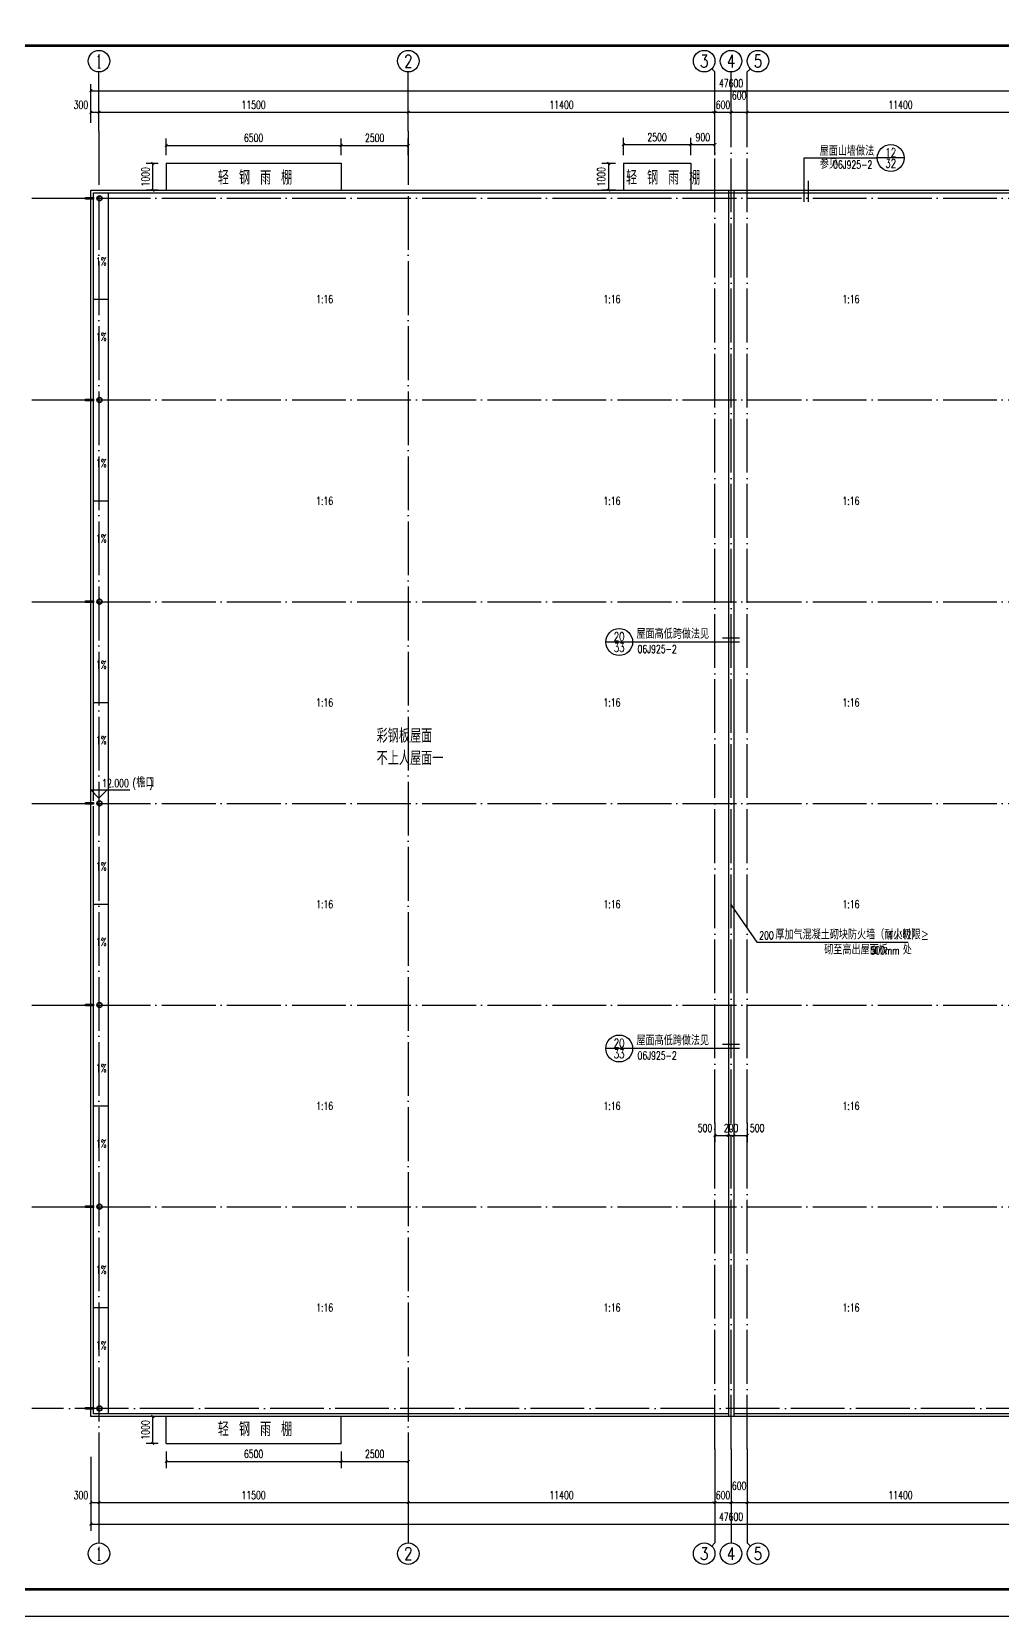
# Model space of a CAD drawing. Extents: x 4267484 to 4395158, y -674551 to -235742.
# Drawn here: x 4312033 to 4348117, y -485691 to -426766 of the extents above; entities that cross this region are included whole.
import ezdxf
from ezdxf.enums import TextEntityAlignment as Align

# ---------------------------------------------------------------- set-up
doc = ezdxf.new("R2010")
doc.units = 0
doc.header["$LTSCALE"] = 1000
doc.header["$MEASUREMENT"] = 0
doc.linetypes.add('DOTE', pattern=[2.42, 2, -0.2, 0.02, -0.2])
doc.layers.get('0').update_dxf_attribs({"linetype": 'CONTINUOUS'})
doc.layers.get('Defpoints').update_dxf_attribs({"linetype": 'CONTINUOUS'})
for name, color, linetype in [('11', 134, 'CONTINUOUS'), ('AXIS', 3, 'CONTINUOUS'), ('AXIS_TEXT', 7, 'CONTINUOUS'), ('DIM_ELEV', 3, 'CONTINUOUS'), ('DIM_IDEN', 3, 'CONTINUOUS'), ('DIM_LEAD', 3, 'CONTINUOUS'), ('DIM_SYMB', 3, 'CONTINUOUS'), ('DOTE', 252, 'CONTINUOUS'), ('PUB_DIM', 3, 'CONTINUOUS'), ('PUB_TEXT', 7, 'CONTINUOUS'), ('PUB_TITLE', 4, 'CONTINUOUS'), ('雨水管', 5, 'CONTINUOUS')]:
    doc.layers.add(name, color=color, linetype=linetype)
doc.layers.add('_0', color=7, linetype='CONTINUOUS', lineweight=25)
doc.styles.add('_HZTXT', font='txt.shx', dxfattribs={"width": 0.8, "bigfont": 'HZTXT.shx'})
doc.styles.add('_TCH_AXIS', font='COMPLEX', dxfattribs={"bigfont": 'GBCBIG'})
doc.styles.add('_TCH_DIM', font='SIMPLEX', dxfattribs={"bigfont": 'GBCBIG'})
doc.styles.add('_TCH_DIM_T3', font='SIMPLEX', dxfattribs={"width": 0.705882, "bigfont": 'GBCBIG'})
doc.styles.add('_TCH_LABEL', font='COMPLEX', dxfattribs={"bigfont": 'GBCBIG'})
doc.styles.add('COMPLEX', font='COMPLEX')
doc.dimstyles.new('_TCH_ARCH&&100', dxfattribs={"dimtxt": 297.5, "dimasz": 100, "dimexe": 250, "dimexo": 300, "dimgap": 126.25, "dimtad": 1, "dimdec": 0, "dimzin": 0, "dimdsep": 46, "dimtxsty": '_TCH_DIM_T3', "dimblk": 'ARCHTICK', "dimcen": 0.09, "dimclrt": 7, "dimazin": 2, "dimtfac": 1, "dimtdec": 0, "dimtix": 1, "dimtmove": 2, "dimatfit": 3, "dimfxl": 0, "dimtolj": 1, "dimtzin": 0, "dimarcsym": 0})

# ---------------------------------------------------------------- blocks, each defined once
blk = doc.blocks.new('_ArchTick')
at = {"color": 0, "linetype": 'ByBlock', "const_width": 0.4}
blk.add_lwpolyline([(-0.5, -0.5), (0.5, 0.5)], dxfattribs=at)
blk = doc.blocks.new('*D57')
at = {"layer": 'Defpoints', "color": 0}
for p in [(4333484, -431661), (4334033, -431661), (4334033, -432661)]:
    blk.add_point(p, dxfattribs=at)
at = {"layer": 'PUB_DIM', "color": 0, "lineweight": -2}
for p, q in [((4333733, -431661), (4333234, -431661)), ((4333484, -432661), (4333484, -431661)), ((4333733, -432661), (4333234, -432661))]:
    blk.add_line(p, q, dxfattribs=at)
at = {"layer": 'PUB_DIM', "color": 0, "lineweight": -2, "xscale": 100, "yscale": 100, "zscale": 100}
for p, rotation in [((4333484, -431661), 90), ((4333484, -432661), 270)]:
    blk.add_blockref('_ArchTick', p, dxfattribs=dict(at, rotation=rotation))
at = {"layer": 'PUB_DIM', "color": 7, "insert": (4333209, -432161), "char_height": 297.5, "attachment_point": 5, "rotation": 90, "style": '_TCH_DIM_T3'}
blk.add_mtext('\\A1;1000', dxfattribs=at)
blk = doc.blocks.new('*D58')
at = {"layer": 'Defpoints', "color": 0}
for p in [(4336533, -430964), (4334033, -431661), (4336533, -431661)]:
    blk.add_point(p, dxfattribs=at)
at = {"layer": 'PUB_DIM', "color": 0, "lineweight": -2}
for p, q in [((4334033, -431361), (4334033, -430714)), ((4336533, -431361), (4336533, -430714)), ((4334033, -430964), (4336533, -430964))]:
    blk.add_line(p, q, dxfattribs=at)
at = {"layer": 'PUB_DIM', "color": 0, "lineweight": -2, "xscale": 100, "yscale": 100, "zscale": 100, "rotation": 180}
blk.add_blockref('_ArchTick', (4334033, -430964), dxfattribs=at)
at = {"layer": 'PUB_DIM', "color": 0, "lineweight": -2, "xscale": 100, "yscale": 100, "zscale": 100}
blk.add_blockref('_ArchTick', (4336533, -430964), dxfattribs=at)
at = {"layer": 'PUB_DIM', "color": 7, "insert": (4335283, -430689), "char_height": 297.5, "attachment_point": 5, "style": '_TCH_DIM_T3'}
blk.add_mtext('\\A1;2500', dxfattribs=at)
blk = doc.blocks.new('*D59')
at = {"layer": 'Defpoints', "color": 0}
for p in [(4337433, -430964), (4336533, -431661), (4337433, -431661)]:
    blk.add_point(p, dxfattribs=at)
at = {"layer": 'PUB_DIM', "color": 0, "lineweight": -2}
for p, q in [((4336533, -431361), (4336533, -430714)), ((4337433, -431361), (4337433, -430714)), ((4336533, -430964), (4337433, -430964))]:
    blk.add_line(p, q, dxfattribs=at)
at = {"layer": 'PUB_DIM', "color": 0, "lineweight": -2, "xscale": 100, "yscale": 100, "zscale": 100, "rotation": 180}
blk.add_blockref('_ArchTick', (4336533, -430964), dxfattribs=at)
at = {"layer": 'PUB_DIM', "color": 0, "lineweight": -2, "xscale": 100, "yscale": 100, "zscale": 100}
blk.add_blockref('_ArchTick', (4337433, -430964), dxfattribs=at)
at = {"layer": 'PUB_DIM', "color": 7, "insert": (4336983, -430689), "char_height": 297.5, "attachment_point": 5, "style": '_TCH_DIM_T3'}
blk.add_mtext('\\A1;900', dxfattribs=at)
blk = doc.blocks.new('*D63')
at = {"layer": 'Defpoints', "color": 0}
for p in [(4323533, -430992), (4317033, -431661), (4323533, -431661)]:
    blk.add_point(p, dxfattribs=at)
at = {"layer": 'PUB_DIM', "color": 0, "lineweight": -2}
for p, q in [((4317033, -431361), (4317033, -430742)), ((4317033, -430992), (4323533, -430992)), ((4323533, -431361), (4323533, -430742))]:
    blk.add_line(p, q, dxfattribs=at)
at = {"layer": 'PUB_DIM', "color": 0, "lineweight": -2, "xscale": 100, "yscale": 100, "zscale": 100, "rotation": 180}
blk.add_blockref('_ArchTick', (4317033, -430992), dxfattribs=at)
at = {"layer": 'PUB_DIM', "color": 0, "lineweight": -2, "xscale": 100, "yscale": 100, "zscale": 100}
blk.add_blockref('_ArchTick', (4323533, -430992), dxfattribs=at)
at = {"layer": 'PUB_DIM', "color": 7, "insert": (4320283, -430717), "char_height": 297.5, "attachment_point": 5, "style": '_TCH_DIM_T3'}
blk.add_mtext('\\A1;6500', dxfattribs=at)
blk = doc.blocks.new('*D64')
at = {"layer": 'Defpoints', "color": 0}
for p in [(4326033, -430992), (4323533, -431661), (4326033, -431661)]:
    blk.add_point(p, dxfattribs=at)
at = {"layer": 'PUB_DIM', "color": 0, "lineweight": -2}
for p, q in [((4323533, -431361), (4323533, -430742)), ((4323533, -430992), (4326033, -430992)), ((4326033, -431361), (4326033, -430742))]:
    blk.add_line(p, q, dxfattribs=at)
at = {"layer": 'PUB_DIM', "color": 0, "lineweight": -2, "xscale": 100, "yscale": 100, "zscale": 100, "rotation": 180}
blk.add_blockref('_ArchTick', (4323533, -430992), dxfattribs=at)
at = {"layer": 'PUB_DIM', "color": 0, "lineweight": -2, "xscale": 100, "yscale": 100, "zscale": 100}
blk.add_blockref('_ArchTick', (4326033, -430992), dxfattribs=at)
at = {"layer": 'PUB_DIM', "color": 7, "insert": (4324783, -430717), "char_height": 297.5, "attachment_point": 5, "style": '_TCH_DIM_T3'}
blk.add_mtext('\\A1;2500', dxfattribs=at)
blk = doc.blocks.new('*D65')
at = {"layer": 'Defpoints', "color": 0}
for p in [(4316536, -431661), (4317033, -431661), (4317033, -432661)]:
    blk.add_point(p, dxfattribs=at)
at = {"layer": 'PUB_DIM', "color": 0, "lineweight": -2}
for p, q in [((4316733, -431661), (4316286, -431661)), ((4316536, -432661), (4316536, -431661)), ((4316733, -432661), (4316286, -432661))]:
    blk.add_line(p, q, dxfattribs=at)
at = {"layer": 'PUB_DIM', "color": 0, "lineweight": -2, "xscale": 100, "yscale": 100, "zscale": 100}
for p, rotation in [((4316536, -431661), 90), ((4316536, -432661), 270)]:
    blk.add_blockref('_ArchTick', p, dxfattribs=dict(at, rotation=rotation))
at = {"layer": 'PUB_DIM', "color": 7, "insert": (4316261, -432161), "char_height": 297.5, "attachment_point": 5, "rotation": 90, "style": '_TCH_DIM_T3'}
blk.add_mtext('\\A1;1000', dxfattribs=at)
blk = doc.blocks.new('*D69')
at = {"layer": 'Defpoints', "color": 0}
for p in [(4317033, -479261), (4323533, -479261), (4323533, -479929)]:
    blk.add_point(p, dxfattribs=at)
at = {"layer": 'PUB_DIM', "color": 0, "lineweight": -2}
for p, q in [((4317033, -479561), (4317033, -480179)), ((4323533, -479561), (4323533, -480179)), ((4317033, -479929), (4323533, -479929))]:
    blk.add_line(p, q, dxfattribs=at)
at = {"layer": 'PUB_DIM', "color": 0, "lineweight": -2, "xscale": 100, "yscale": 100, "zscale": 100, "rotation": 180}
blk.add_blockref('_ArchTick', (4317033, -479929), dxfattribs=at)
at = {"layer": 'PUB_DIM', "color": 0, "lineweight": -2, "xscale": 100, "yscale": 100, "zscale": 100}
blk.add_blockref('_ArchTick', (4323533, -479929), dxfattribs=at)
at = {"layer": 'PUB_DIM', "color": 7, "insert": (4320283, -479654), "char_height": 297.5, "attachment_point": 5, "style": '_TCH_DIM_T3'}
blk.add_mtext('\\A1;6500', dxfattribs=at)
blk = doc.blocks.new('*D70')
at = {"layer": 'Defpoints', "color": 0}
for p in [(4323533, -479261), (4326033, -479261), (4326033, -479929)]:
    blk.add_point(p, dxfattribs=at)
at = {"layer": 'PUB_DIM', "color": 0, "lineweight": -2}
for p, q in [((4323533, -479561), (4323533, -480179)), ((4326033, -479561), (4326033, -480179)), ((4323533, -479929), (4326033, -479929))]:
    blk.add_line(p, q, dxfattribs=at)
at = {"layer": 'PUB_DIM', "color": 0, "lineweight": -2, "xscale": 100, "yscale": 100, "zscale": 100, "rotation": 180}
blk.add_blockref('_ArchTick', (4323533, -479929), dxfattribs=at)
at = {"layer": 'PUB_DIM', "color": 0, "lineweight": -2, "xscale": 100, "yscale": 100, "zscale": 100}
blk.add_blockref('_ArchTick', (4326033, -479929), dxfattribs=at)
at = {"layer": 'PUB_DIM', "color": 7, "insert": (4324783, -479654), "char_height": 297.5, "attachment_point": 5, "style": '_TCH_DIM_T3'}
blk.add_mtext('\\A1;2500', dxfattribs=at)
blk = doc.blocks.new('*D71')
at = {"layer": 'Defpoints', "color": 0}
for p in [(4316536, -478261), (4317033, -478261), (4317033, -479261)]:
    blk.add_point(p, dxfattribs=at)
at = {"layer": 'PUB_DIM', "color": 0, "lineweight": -2}
for p, q in [((4316733, -478261), (4316286, -478261)), ((4316536, -479261), (4316536, -478261)), ((4316733, -479261), (4316286, -479261))]:
    blk.add_line(p, q, dxfattribs=at)
at = {"layer": 'PUB_DIM', "color": 0, "lineweight": -2, "xscale": 100, "yscale": 100, "zscale": 100}
for p, rotation in [((4316536, -478261), 90), ((4316536, -479261), 270)]:
    blk.add_blockref('_ArchTick', p, dxfattribs=dict(at, rotation=rotation))
at = {"layer": 'PUB_DIM', "color": 7, "insert": (4316261, -478761), "char_height": 297.5, "attachment_point": 5, "rotation": 90, "style": '_TCH_DIM_T3'}
blk.add_mtext('\\A1;1000', dxfattribs=at)
blk = doc.blocks.new('*D72')
at = {"layer": 'Defpoints', "color": 0}
for p in [(4337433, -467040), (4337933, -467040), (4337933, -467808)]:
    blk.add_point(p, dxfattribs=at)
at = {"layer": 'PUB_DIM', "color": 0, "lineweight": -2}
for p, q in [((4337433, -467340), (4337433, -468058)), ((4337433, -467808), (4337933, -467808)), ((4337933, -467340), (4337933, -468058))]:
    blk.add_line(p, q, dxfattribs=at)
at = {"layer": 'PUB_DIM', "color": 0, "lineweight": -2, "xscale": 100, "yscale": 100, "zscale": 100, "rotation": 180}
blk.add_blockref('_ArchTick', (4337433, -467808), dxfattribs=at)
at = {"layer": 'PUB_DIM', "color": 0, "lineweight": -2, "xscale": 100, "yscale": 100, "zscale": 100}
blk.add_blockref('_ArchTick', (4337933, -467808), dxfattribs=at)
at = {"layer": 'PUB_DIM', "color": 7, "insert": (4337063, -467533), "char_height": 297.5, "attachment_point": 5, "style": '_TCH_DIM_T3'}
blk.add_mtext('\\A1;500', dxfattribs=at)
blk = doc.blocks.new('*D73')
at = {"layer": 'Defpoints', "color": 0}
for p in [(4337933, -467040), (4338133, -467040), (4338133, -467808)]:
    blk.add_point(p, dxfattribs=at)
at = {"layer": 'PUB_DIM', "color": 0, "lineweight": -2}
for p, q in [((4337933, -467808), (4337833, -467808)), ((4337933, -467340), (4337933, -468058)), ((4337933, -467808), (4338133, -467808)), ((4338133, -467340), (4338133, -468058)), ((4338133, -467808), (4338233, -467808))]:
    blk.add_line(p, q, dxfattribs=at)
at = {"layer": 'PUB_DIM', "color": 0, "lineweight": -2, "xscale": 100, "yscale": 100, "zscale": 100}
blk.add_blockref('_ArchTick', (4337933, -467808), dxfattribs=at)
at = {"layer": 'PUB_DIM', "color": 0, "lineweight": -2, "xscale": 100, "yscale": 100, "zscale": 100, "rotation": 180}
blk.add_blockref('_ArchTick', (4338133, -467808), dxfattribs=at)
at = {"layer": 'PUB_DIM', "color": 7, "insert": (4338033, -467533), "char_height": 297.5, "attachment_point": 5, "style": '_TCH_DIM_T3'}
blk.add_mtext('\\A1;200', dxfattribs=at)
blk = doc.blocks.new('*D74')
at = {"layer": 'Defpoints', "color": 0}
for p in [(4338133, -467040), (4338633, -467040), (4338633, -467808)]:
    blk.add_point(p, dxfattribs=at)
at = {"layer": 'PUB_DIM', "color": 0, "lineweight": -2}
for p, q in [((4338133, -467340), (4338133, -468058)), ((4338133, -467808), (4338633, -467808)), ((4338633, -467340), (4338633, -468058))]:
    blk.add_line(p, q, dxfattribs=at)
at = {"layer": 'PUB_DIM', "color": 0, "lineweight": -2, "xscale": 100, "yscale": 100, "zscale": 100, "rotation": 180}
blk.add_blockref('_ArchTick', (4338133, -467808), dxfattribs=at)
at = {"layer": 'PUB_DIM', "color": 0, "lineweight": -2, "xscale": 100, "yscale": 100, "zscale": 100}
blk.add_blockref('_ArchTick', (4338633, -467808), dxfattribs=at)
at = {"layer": 'PUB_DIM', "color": 7, "insert": (4339003, -467533), "char_height": 297.5, "attachment_point": 5, "style": '_TCH_DIM_T3'}
blk.add_mtext('\\A1;500', dxfattribs=at)
blk = doc.blocks.new('*D290')
at = {"layer": 'AXIS', "color": 0, "lineweight": -2}
for p, q in [((4314233, -479761), (4314233, -481711)), ((4314533, -479761), (4314533, -481711)), ((4314233, -481461), (4314533, -481461))]:
    blk.add_line(p, q, dxfattribs=at)
at = {"layer": 'Defpoints', "color": 0}
for p in [(4314233, -479461), (4314533, -479461), (4314533, -481461)]:
    blk.add_point(p, dxfattribs=at)
at = {"layer": 'AXIS', "color": 0, "lineweight": -2, "xscale": 100, "yscale": 100, "zscale": 100, "rotation": 180}
blk.add_blockref('_ArchTick', (4314233, -481461), dxfattribs=at)
at = {"layer": 'AXIS', "color": 0, "lineweight": -2, "xscale": 100, "yscale": 100, "zscale": 100}
blk.add_blockref('_ArchTick', (4314533, -481461), dxfattribs=at)
at = {"layer": 'AXIS', "color": 7, "insert": (4313863, -481186), "char_height": 297.5, "attachment_point": 5, "style": '_TCH_DIM_T3'}
blk.add_mtext('\\A1;300', dxfattribs=at)
blk = doc.blocks.new('*D291')
at = {"layer": 'AXIS', "color": 0, "lineweight": -2}
for p, q in [((4314533, -479761), (4314533, -481711)), ((4326033, -479761), (4326033, -481711)), ((4314533, -481461), (4326033, -481461))]:
    blk.add_line(p, q, dxfattribs=at)
at = {"layer": 'Defpoints', "color": 0}
for p in [(4314533, -479461), (4326033, -479461), (4326033, -481461)]:
    blk.add_point(p, dxfattribs=at)
at = {"layer": 'AXIS', "color": 0, "lineweight": -2, "xscale": 100, "yscale": 100, "zscale": 100, "rotation": 180}
blk.add_blockref('_ArchTick', (4314533, -481461), dxfattribs=at)
at = {"layer": 'AXIS', "color": 0, "lineweight": -2, "xscale": 100, "yscale": 100, "zscale": 100}
blk.add_blockref('_ArchTick', (4326033, -481461), dxfattribs=at)
at = {"layer": 'AXIS', "color": 7, "insert": (4320283, -481186), "char_height": 297.5, "attachment_point": 5, "style": '_TCH_DIM_T3'}
blk.add_mtext('\\A1;11500', dxfattribs=at)
blk = doc.blocks.new('*D292')
at = {"layer": 'AXIS', "color": 0, "lineweight": -2}
for p, q in [((4326033, -479761), (4326033, -481711)), ((4337433, -479761), (4337433, -481711)), ((4326033, -481461), (4337433, -481461))]:
    blk.add_line(p, q, dxfattribs=at)
at = {"layer": 'Defpoints', "color": 0}
for p in [(4326033, -479461), (4337433, -479461), (4337433, -481461)]:
    blk.add_point(p, dxfattribs=at)
at = {"layer": 'AXIS', "color": 0, "lineweight": -2, "xscale": 100, "yscale": 100, "zscale": 100, "rotation": 180}
blk.add_blockref('_ArchTick', (4326033, -481461), dxfattribs=at)
at = {"layer": 'AXIS', "color": 0, "lineweight": -2, "xscale": 100, "yscale": 100, "zscale": 100}
blk.add_blockref('_ArchTick', (4337433, -481461), dxfattribs=at)
at = {"layer": 'AXIS', "color": 7, "insert": (4331733, -481186), "char_height": 297.5, "attachment_point": 5, "style": '_TCH_DIM_T3'}
blk.add_mtext('\\A1;11400', dxfattribs=at)
blk = doc.blocks.new('*D293')
at = {"layer": 'AXIS', "color": 0, "lineweight": -2}
for p, q in [((4337433, -479761), (4337433, -481711)), ((4338033, -479761), (4338033, -481711)), ((4337433, -481461), (4337333, -481461)), ((4337433, -481461), (4338033, -481461)), ((4338033, -481461), (4338133, -481461))]:
    blk.add_line(p, q, dxfattribs=at)
at = {"layer": 'Defpoints', "color": 0}
for p in [(4337433, -479461), (4338033, -479461), (4338033, -481461)]:
    blk.add_point(p, dxfattribs=at)
at = {"layer": 'AXIS', "color": 0, "lineweight": -2, "xscale": 100, "yscale": 100, "zscale": 100}
blk.add_blockref('_ArchTick', (4337433, -481461), dxfattribs=at)
at = {"layer": 'AXIS', "color": 0, "lineweight": -2, "xscale": 100, "yscale": 100, "zscale": 100, "rotation": 180}
blk.add_blockref('_ArchTick', (4338033, -481461), dxfattribs=at)
at = {"layer": 'AXIS', "color": 7, "insert": (4337733, -481186), "char_height": 297.5, "attachment_point": 5, "style": '_TCH_DIM_T3'}
blk.add_mtext('\\A1;600', dxfattribs=at)
blk = doc.blocks.new('*D294')
at = {"layer": 'AXIS', "color": 0, "lineweight": -2}
for p, q in [((4338033, -479761), (4338033, -481711)), ((4338633, -479761), (4338633, -481711)), ((4338033, -481461), (4338633, -481461))]:
    blk.add_line(p, q, dxfattribs=at)
at = {"layer": 'Defpoints', "color": 0}
for p in [(4338033, -479461), (4338633, -479461), (4338633, -481461)]:
    blk.add_point(p, dxfattribs=at)
at = {"layer": 'AXIS', "color": 0, "lineweight": -2, "xscale": 100, "yscale": 100, "zscale": 100, "rotation": 180}
blk.add_blockref('_ArchTick', (4338033, -481461), dxfattribs=at)
at = {"layer": 'AXIS', "color": 0, "lineweight": -2, "xscale": 100, "yscale": 100, "zscale": 100}
blk.add_blockref('_ArchTick', (4338633, -481461), dxfattribs=at)
at = {"layer": 'AXIS', "color": 7, "insert": (4338333, -480836), "char_height": 297.5, "attachment_point": 5, "style": '_TCH_DIM_T3'}
blk.add_mtext('\\A1;600', dxfattribs=at)
blk = doc.blocks.new('*D295')
at = {"layer": 'AXIS', "color": 0, "lineweight": -2}
for p, q in [((4338633, -479761), (4338633, -481711)), ((4350033, -479761), (4350033, -481711)), ((4338633, -481461), (4350033, -481461))]:
    blk.add_line(p, q, dxfattribs=at)
at = {"layer": 'Defpoints', "color": 0}
for p in [(4338633, -479461), (4350033, -479461), (4350033, -481461)]:
    blk.add_point(p, dxfattribs=at)
at = {"layer": 'AXIS', "color": 0, "lineweight": -2, "xscale": 100, "yscale": 100, "zscale": 100, "rotation": 180}
blk.add_blockref('_ArchTick', (4338633, -481461), dxfattribs=at)
at = {"layer": 'AXIS', "color": 0, "lineweight": -2, "xscale": 100, "yscale": 100, "zscale": 100}
blk.add_blockref('_ArchTick', (4350033, -481461), dxfattribs=at)
at = {"layer": 'AXIS', "color": 7, "insert": (4344333, -481186), "char_height": 297.5, "attachment_point": 5, "style": '_TCH_DIM_T3'}
blk.add_mtext('\\A1;11400', dxfattribs=at)
blk = doc.blocks.new('*D298')
at = {"layer": 'AXIS', "color": 0, "lineweight": -2}
for p, q in [((4314233, -479761), (4314233, -482511)), ((4361833, -479761), (4361833, -482511)), ((4314233, -482261), (4361833, -482261))]:
    blk.add_line(p, q, dxfattribs=at)
at = {"layer": 'Defpoints', "color": 0}
for p in [(4314233, -479461), (4361833, -479461), (4361833, -482261)]:
    blk.add_point(p, dxfattribs=at)
at = {"layer": 'AXIS', "color": 0, "lineweight": -2, "xscale": 100, "yscale": 100, "zscale": 100, "rotation": 180}
blk.add_blockref('_ArchTick', (4314233, -482261), dxfattribs=at)
at = {"layer": 'AXIS', "color": 0, "lineweight": -2, "xscale": 100, "yscale": 100, "zscale": 100}
blk.add_blockref('_ArchTick', (4361833, -482261), dxfattribs=at)
at = {"layer": 'AXIS', "color": 7, "insert": (4338033, -481986), "char_height": 297.5, "attachment_point": 5, "style": '_TCH_DIM_T3'}
blk.add_mtext('\\A1;47600', dxfattribs=at)
blk = doc.blocks.new('*D299')
at = {"layer": 'AXIS', "color": 0, "lineweight": -2}
for p, q in [((4314233, -430161), (4314233, -429511)), ((4314533, -430161), (4314533, -429511)), ((4314233, -429761), (4314533, -429761))]:
    blk.add_line(p, q, dxfattribs=at)
at = {"layer": 'Defpoints', "color": 0}
for p in [(4314533, -429761), (4314233, -430461), (4314533, -430461)]:
    blk.add_point(p, dxfattribs=at)
at = {"layer": 'AXIS', "color": 0, "lineweight": -2, "xscale": 100, "yscale": 100, "zscale": 100, "rotation": 180}
blk.add_blockref('_ArchTick', (4314233, -429761), dxfattribs=at)
at = {"layer": 'AXIS', "color": 0, "lineweight": -2, "xscale": 100, "yscale": 100, "zscale": 100}
blk.add_blockref('_ArchTick', (4314533, -429761), dxfattribs=at)
at = {"layer": 'AXIS', "color": 7, "insert": (4313863, -429486), "char_height": 297.5, "attachment_point": 5, "style": '_TCH_DIM_T3'}
blk.add_mtext('\\A1;300', dxfattribs=at)
blk = doc.blocks.new('*D300')
at = {"layer": 'AXIS', "color": 0, "lineweight": -2}
for p, q in [((4314533, -430161), (4314533, -429511)), ((4326033, -430161), (4326033, -429511)), ((4314533, -429761), (4326033, -429761))]:
    blk.add_line(p, q, dxfattribs=at)
at = {"layer": 'Defpoints', "color": 0}
for p in [(4326033, -429761), (4314533, -430461), (4326033, -430461)]:
    blk.add_point(p, dxfattribs=at)
at = {"layer": 'AXIS', "color": 0, "lineweight": -2, "xscale": 100, "yscale": 100, "zscale": 100, "rotation": 180}
blk.add_blockref('_ArchTick', (4314533, -429761), dxfattribs=at)
at = {"layer": 'AXIS', "color": 0, "lineweight": -2, "xscale": 100, "yscale": 100, "zscale": 100}
blk.add_blockref('_ArchTick', (4326033, -429761), dxfattribs=at)
at = {"layer": 'AXIS', "color": 7, "insert": (4320283, -429486), "char_height": 297.5, "attachment_point": 5, "style": '_TCH_DIM_T3'}
blk.add_mtext('\\A1;11500', dxfattribs=at)
blk = doc.blocks.new('*D301')
at = {"layer": 'AXIS', "color": 0, "lineweight": -2}
for p, q in [((4326033, -430161), (4326033, -429511)), ((4337433, -430161), (4337433, -429511)), ((4326033, -429761), (4337433, -429761))]:
    blk.add_line(p, q, dxfattribs=at)
at = {"layer": 'Defpoints', "color": 0}
for p in [(4337433, -429761), (4326033, -430461), (4337433, -430461)]:
    blk.add_point(p, dxfattribs=at)
at = {"layer": 'AXIS', "color": 0, "lineweight": -2, "xscale": 100, "yscale": 100, "zscale": 100, "rotation": 180}
blk.add_blockref('_ArchTick', (4326033, -429761), dxfattribs=at)
at = {"layer": 'AXIS', "color": 0, "lineweight": -2, "xscale": 100, "yscale": 100, "zscale": 100}
blk.add_blockref('_ArchTick', (4337433, -429761), dxfattribs=at)
at = {"layer": 'AXIS', "color": 7, "insert": (4331733, -429486), "char_height": 297.5, "attachment_point": 5, "style": '_TCH_DIM_T3'}
blk.add_mtext('\\A1;11400', dxfattribs=at)
blk = doc.blocks.new('*D302')
at = {"layer": 'AXIS', "color": 0, "lineweight": -2}
for p, q in [((4337433, -430161), (4337433, -429511)), ((4338033, -430161), (4338033, -429511)), ((4337433, -429761), (4337333, -429761)), ((4337433, -429761), (4338033, -429761)), ((4338033, -429761), (4338133, -429761))]:
    blk.add_line(p, q, dxfattribs=at)
at = {"layer": 'Defpoints', "color": 0}
for p in [(4338033, -429761), (4337433, -430461), (4338033, -430461)]:
    blk.add_point(p, dxfattribs=at)
at = {"layer": 'AXIS', "color": 0, "lineweight": -2, "xscale": 100, "yscale": 100, "zscale": 100}
blk.add_blockref('_ArchTick', (4337433, -429761), dxfattribs=at)
at = {"layer": 'AXIS', "color": 0, "lineweight": -2, "xscale": 100, "yscale": 100, "zscale": 100, "rotation": 180}
blk.add_blockref('_ArchTick', (4338033, -429761), dxfattribs=at)
at = {"layer": 'AXIS', "color": 7, "insert": (4337733, -429486), "char_height": 297.5, "attachment_point": 5, "style": '_TCH_DIM_T3'}
blk.add_mtext('\\A1;600', dxfattribs=at)
blk = doc.blocks.new('*D303')
at = {"layer": 'AXIS', "color": 0, "lineweight": -2}
for p, q in [((4338033, -430161), (4338033, -429511)), ((4338633, -430161), (4338633, -429511)), ((4338033, -429761), (4338633, -429761))]:
    blk.add_line(p, q, dxfattribs=at)
at = {"layer": 'Defpoints', "color": 0}
for p in [(4338633, -429761), (4338033, -430461), (4338633, -430461)]:
    blk.add_point(p, dxfattribs=at)
at = {"layer": 'AXIS', "color": 0, "lineweight": -2, "xscale": 100, "yscale": 100, "zscale": 100, "rotation": 180}
blk.add_blockref('_ArchTick', (4338033, -429761), dxfattribs=at)
at = {"layer": 'AXIS', "color": 0, "lineweight": -2, "xscale": 100, "yscale": 100, "zscale": 100}
blk.add_blockref('_ArchTick', (4338633, -429761), dxfattribs=at)
at = {"layer": 'AXIS', "color": 7, "insert": (4338333, -429136), "char_height": 297.5, "attachment_point": 5, "style": '_TCH_DIM_T3'}
blk.add_mtext('\\A1;600', dxfattribs=at)
blk = doc.blocks.new('*D304')
at = {"layer": 'AXIS', "color": 0, "lineweight": -2}
for p, q in [((4338633, -430161), (4338633, -429511)), ((4350033, -430161), (4350033, -429511)), ((4338633, -429761), (4350033, -429761))]:
    blk.add_line(p, q, dxfattribs=at)
at = {"layer": 'Defpoints', "color": 0}
for p in [(4350033, -429761), (4338633, -430461), (4350033, -430461)]:
    blk.add_point(p, dxfattribs=at)
at = {"layer": 'AXIS', "color": 0, "lineweight": -2, "xscale": 100, "yscale": 100, "zscale": 100, "rotation": 180}
blk.add_blockref('_ArchTick', (4338633, -429761), dxfattribs=at)
at = {"layer": 'AXIS', "color": 0, "lineweight": -2, "xscale": 100, "yscale": 100, "zscale": 100}
blk.add_blockref('_ArchTick', (4350033, -429761), dxfattribs=at)
at = {"layer": 'AXIS', "color": 7, "insert": (4344333, -429486), "char_height": 297.5, "attachment_point": 5, "style": '_TCH_DIM_T3'}
blk.add_mtext('\\A1;11400', dxfattribs=at)
blk = doc.blocks.new('*D307')
at = {"layer": 'AXIS', "color": 0, "lineweight": -2}
for p, q in [((4314233, -430161), (4314233, -428711)), ((4314233, -428961), (4361833, -428961)), ((4361833, -430161), (4361833, -428711))]:
    blk.add_line(p, q, dxfattribs=at)
at = {"layer": 'Defpoints', "color": 0}
for p in [(4361833, -428961), (4314233, -430461), (4361833, -430461)]:
    blk.add_point(p, dxfattribs=at)
at = {"layer": 'AXIS', "color": 0, "lineweight": -2, "xscale": 100, "yscale": 100, "zscale": 100, "rotation": 180}
blk.add_blockref('_ArchTick', (4314233, -428961), dxfattribs=at)
at = {"layer": 'AXIS', "color": 0, "lineweight": -2, "xscale": 100, "yscale": 100, "zscale": 100}
blk.add_blockref('_ArchTick', (4361833, -428961), dxfattribs=at)
at = {"layer": 'AXIS', "color": 7, "insert": (4338033, -428686), "char_height": 297.5, "attachment_point": 5, "style": '_TCH_DIM_T3'}
blk.add_mtext('\\A1;47600', dxfattribs=at)
blk = doc.blocks.new('_AXISO')
blk.add_circle((0, 0), 0.5)
at = {"layer": 'AXIS_TEXT', "style": 'COMPLEX', "width": 1.041667}
blk.add_attdef('A', text='', height=0.56, dxfattribs=at).set_placement((-0.25, -0.28), (0.25, -0.28), align=Align.FIT)

msp = doc.modelspace()

# ---------------------------------------------------------------- linework, layer by layer
for points in [[(4314883.3, -455460.8), (4314883.3, -432760.8)], [(4314333.3, -436710.8), (4314883.3, -436710.8)], [(4314333.3, -444210.8), (4314883.3, -444210.8)], [(4314333.3, -451710.8), (4314883.3, -451710.8)], [(4314883.3, -478160.8), (4314883.3, -455460.8)], [(4314333.3, -459210.8), (4314883.3, -459210.8)], [(4314333.3, -466710.8), (4314883.3, -466710.8)], [(4314333.3, -474210.8), (4314883.3, -474210.8)]]:
    msp.add_lwpolyline(points)
at = {"layer": '11'}
for centre, radius in [((4314554.3, -432960.8), 100), ((4314554.3, -432960.8), 80), ((4314554.3, -440460.8), 100), ((4314554.3, -440460.8), 80), ((4314554.3, -447960.8), 100), ((4314554.3, -447960.8), 80), ((4314554.3, -455460.8), 100), ((4314554.3, -455460.8), 80), ((4314554.3, -462960.8), 100), ((4314554.3, -462960.8), 80), ((4314554.3, -470460.8), 100), ((4314554.3, -470460.8), 80), ((4314554.3, -477960.8), 100), ((4314554.3, -477960.8), 80)]:
    msp.add_circle(centre, radius, dxfattribs=at)
at = {"layer": '_0', "color": 0}
for p, q in [((4317033.3, -431660.8), (4317033.3, -432660.8)), ((4317033.3, -431660.8), (4323533.3, -431660.8)), ((4323533.3, -431660.8), (4323533.3, -432660.8)), ((4334033.3, -431660.8), (4334033.3, -432660.8)), ((4334033.3, -431660.8), (4336533.3, -431660.8)), ((4336533.3, -431660.8), (4336533.3, -432660.8)), ((4337933.3, -432660.8), (4337933.3, -455460.8)), ((4338133.3, -432660.8), (4338133.3, -455460.8)), ((4337933.3, -455460.8), (4337933.3, -478260.8)), ((4338133.3, -455460.8), (4338133.3, -478260.8)), ((4317033.3, -479260.8), (4317033.3, -478260.8)), ((4323533.3, -479260.8), (4323533.3, -478260.8)), ((4317033.3, -479260.8), (4323533.3, -479260.8))]:
    msp.add_line(p, q, dxfattribs=at)
msp.add_lwpolyline([(4314233.3, -432660.8), (4361833.3, -432660.8), (4361833.3, -478260.8), (4314233.3, -478260.8)], close=True, dxfattribs=at)
for points in [[(4314333.3, -455360.8), (4314333.3, -432760.8), (4361733.3, -432760.8), (4361733.3, -455360.8)], [(4337933.3, -478160.8), (4314333.3, -478160.8), (4314333.3, -455560.8)], [(4361733.3, -455560.8), (4361733.3, -478160.8), (4338133.3, -478160.8)]]:
    msp.add_lwpolyline(points, dxfattribs=at)
at = {"layer": 'AXIS', "color": 0}
for p, q in [((4314533.3, -430460.8), (4314533.3, -428260.8)), ((4326033.3, -430460.8), (4326033.3, -428260.8)), ((4337316.1, -428143.6), (4337433.3, -428260.8)), ((4337433.3, -430460.8), (4337433.3, -428260.8)), ((4338033.3, -430460.8), (4338033.3, -428260.8)), ((4338750.4, -428143.6), (4338633.3, -428260.8)), ((4338633.3, -430460.8), (4338633.3, -428260.8)), ((4314533.3, -479460.8), (4314533.3, -482960.8)), ((4326033.3, -479460.8), (4326033.3, -482960.8)), ((4337433.3, -479460.8), (4337433.3, -482960.8)), ((4338033.3, -479460.8), (4338033.3, -482960.8)), ((4338633.3, -479460.8), (4338633.3, -482960.8)), ((4337316.1, -483077.9), (4337433.3, -482960.8)), ((4338750.4, -483077.9), (4338633.3, -482960.8))]:
    msp.add_line(p, q, dxfattribs=at)
at = {"layer": 'DIM_ELEV'}
for p, q in [((4314533.3, -455263.3), (4314233.3, -454963.3)), ((4314233.3, -454963.3), (4315683.3, -454963.3)), ((4314533.3, -455263.3), (4314833.3, -454963.3))]:
    msp.add_line(p, q, dxfattribs=at)
at = {"layer": 'DIM_IDEN'}
for p, q in [((4340751.6, -431462.3), (4343469.4, -431462.3)), ((4340751.6, -433094.7), (4340751.6, -431462.3)), ((4344469.4, -431462.3), (4343469.4, -431462.3)), ((4334373.6, -449460.9), (4333373.6, -449460.9)), ((4337045.9, -449460.9), (4334373.6, -449460.9)), ((4338351.3, -449460.9), (4337045.9, -449460.9)), ((4334373.6, -464576.2), (4333373.6, -464576.2)), ((4337045.9, -464576.2), (4334373.6, -464576.2)), ((4338351.3, -464576.2), (4337045.9, -464576.2))]:
    msp.add_line(p, q, dxfattribs=at)
at = {"layer": 'DIM_IDEN', "const_width": 50}
for points in [[(4340901.6, -433094.7), (4340901.6, -432299.7)], [(4338351.3, -449310.9), (4337714, -449310.9)], [(4338351.3, -464426.2), (4337714, -464426.2)]]:
    msp.add_lwpolyline(points, dxfattribs=at)
at = {"layer": 'DIM_IDEN'}
for centre in [(4343969.4, -431462.3), (4333873.6, -449460.9), (4333873.6, -464576.2)]:
    msp.add_circle(centre, 500, dxfattribs=at)
at = {"layer": 'DIM_LEAD'}
for p, q in [((4338039.5, -459243.5), (4338987.7, -460622.4)), ((4338987.7, -460622.4), (4344621.8, -460622.4))]:
    msp.add_line(p, q, dxfattribs=at)
at = {"layer": 'DIM_LEAD', "const_width": 40}
msp.add_lwpolyline([(4338028.1, -459227, 1), (4338050.8, -459260, 1)], format="xyb", close=True, dxfattribs=at)
at = {"layer": 'DIM_SYMB'}
for points in [[(4314591.5, -435052.6, 0, 0, 0), (4314591.5, -434159.5, 80, 0, 0), (4314591.5, -433859.5, 0, 0, 0)], [(4322505, -436710.8, 0, 0, 0), (4319924.2, -436710.8, 80, 0, 0), (4319624.2, -436710.8, 0, 0, 0)], [(4333185.7, -436710.8, 0, 0, 0), (4330604.9, -436710.8, 80, 0, 0), (4330304.9, -436710.8, 0, 0, 0)], [(4342880.8, -436710.8, 0, 0, 0), (4345461.7, -436710.8, 80, 0, 0), (4345761.7, -436710.8, 0, 0, 0)], [(4314591.5, -438368.9, 0, 0, 0), (4314591.5, -439262.1, 80, 0, 0), (4314591.5, -439562.1, 0, 0, 0)], [(4314591.5, -442552.6, 0, 0, 0), (4314591.5, -441659.5, 80, 0, 0), (4314591.5, -441359.5, 0, 0, 0)], [(4322505, -444210.8, 0, 0, 0), (4319924.2, -444210.8, 80, 0, 0), (4319624.2, -444210.8, 0, 0, 0)], [(4333185.7, -444210.8, 0, 0, 0), (4330604.9, -444210.8, 80, 0, 0), (4330304.9, -444210.8, 0, 0, 0)], [(4342880.8, -444210.8, 0, 0, 0), (4345461.7, -444210.8, 80, 0, 0), (4345761.7, -444210.8, 0, 0, 0)], [(4314591.5, -445868.9, 0, 0, 0), (4314591.5, -446762.1, 80, 0, 0), (4314591.5, -447062.1, 0, 0, 0)], [(4314591.5, -450052.6, 0, 0, 0), (4314591.5, -449159.5, 80, 0, 0), (4314591.5, -448859.5, 0, 0, 0)], [(4322505, -451710.8, 0, 0, 0), (4319924.2, -451710.8, 80, 0, 0), (4319624.2, -451710.8, 0, 0, 0)], [(4333185.7, -451710.8, 0, 0, 0), (4330604.9, -451710.8, 80, 0, 0), (4330304.9, -451710.8, 0, 0, 0)], [(4342880.8, -451710.8, 0, 0, 0), (4345461.7, -451710.8, 80, 0, 0), (4345761.7, -451710.8, 0, 0, 0)], [(4314591.5, -453368.9, 0, 0, 0), (4314591.5, -454262.1, 80, 0, 0), (4314591.5, -454562.1, 0, 0, 0)], [(4314591.5, -457552.6, 0, 0, 0), (4314591.5, -456659.5, 80, 0, 0), (4314591.5, -456359.5, 0, 0, 0)], [(4322505, -459210.8, 0, 0, 0), (4319924.2, -459210.8, 80, 0, 0), (4319624.2, -459210.8, 0, 0, 0)], [(4333185.7, -459210.8, 0, 0, 0), (4330604.9, -459210.8, 80, 0, 0), (4330304.9, -459210.8, 0, 0, 0)], [(4342880.8, -459210.8, 0, 0, 0), (4345461.7, -459210.8, 80, 0, 0), (4345761.7, -459210.8, 0, 0, 0)], [(4314591.5, -460868.9, 0, 0, 0), (4314591.5, -461762.1, 80, 0, 0), (4314591.5, -462062.1, 0, 0, 0)], [(4314591.5, -465052.6, 0, 0, 0), (4314591.5, -464159.5, 80, 0, 0), (4314591.5, -463859.5, 0, 0, 0)], [(4322505, -466710.8, 0, 0, 0), (4319924.2, -466710.8, 80, 0, 0), (4319624.2, -466710.8, 0, 0, 0)], [(4333185.7, -466710.8, 0, 0, 0), (4330604.9, -466710.8, 80, 0, 0), (4330304.9, -466710.8, 0, 0, 0)], [(4342880.8, -466710.8, 0, 0, 0), (4345461.7, -466710.8, 80, 0, 0), (4345761.7, -466710.8, 0, 0, 0)], [(4314591.5, -468368.9, 0, 0, 0), (4314591.5, -469262.1, 80, 0, 0), (4314591.5, -469562.1, 0, 0, 0)], [(4314591.5, -472552.6, 0, 0, 0), (4314591.5, -471659.5, 80, 0, 0), (4314591.5, -471359.5, 0, 0, 0)], [(4322505, -474210.8, 0, 0, 0), (4319924.2, -474210.8, 80, 0, 0), (4319624.2, -474210.8, 0, 0, 0)], [(4333185.7, -474210.8, 0, 0, 0), (4330604.9, -474210.8, 80, 0, 0), (4330304.9, -474210.8, 0, 0, 0)], [(4342880.8, -474210.8, 0, 0, 0), (4345461.7, -474210.8, 80, 0, 0), (4345761.7, -474210.8, 0, 0, 0)], [(4314591.5, -475868.9, 0, 0, 0), (4314591.5, -476762.1, 80, 0, 0), (4314591.5, -477062.1, 0, 0, 0)]]:
    msp.add_lwpolyline(points, format="xyseb", dxfattribs=at)
at = {"layer": 'DOTE', "linetype": 'DOTE'}
for p, q in [((4314533.3, -430460.8), (4314533.3, -479460.8)), ((4326033.3, -430460.8), (4326033.3, -479460.8)), ((4337433.3, -479460.8), (4337433.3, -430460.8)), ((4338033.3, -479460.8), (4338033.3, -430460.8)), ((4338633.3, -479460.8), (4338633.3, -430460.8)), ((4312033.3, -432960.8), (4364033.3, -432960.8)), ((4312033.3, -440460.8), (4364033.3, -440460.8)), ((4312033.3, -447960.8), (4364033.3, -447960.8)), ((4312033.3, -455460.8), (4364033.3, -455460.8)), ((4312033.3, -462960.8), (4364033.3, -462960.8)), ((4312033.3, -470460.8), (4364033.3, -470460.8)), ((4364033.3, -477960.8), (4312033.3, -477960.8))]:
    msp.add_line(p, q, dxfattribs=at)
at = {"layer": 'PUB_TITLE', "color": 4}
msp.add_lwpolyline([(4301057.7, -485690.7), (4385157.7, -485690.7), (4385157.7, -426290.7), (4301057.7, -426290.7)], close=True, dxfattribs=at)
at = {"layer": 'PUB_TITLE', "color": 4, "const_width": 100}
msp.add_lwpolyline([(4303557.7, -484690.7), (4384157.7, -484690.7), (4384157.7, -427290.7), (4303557.7, -427290.7)], close=True, dxfattribs=at)
at = {"layer": '雨水管'}
for points in [[(4314333.3, -432928), (4314333.3, -432993.6), (4314033.3, -432993.6), (4314033.3, -432928)], [(4314333.3, -440428), (4314333.3, -440493.6), (4314033.3, -440493.6), (4314033.3, -440428)], [(4314333.3, -447928), (4314333.3, -447993.6), (4314033.3, -447993.6), (4314033.3, -447928)], [(4314333.3, -455428), (4314333.3, -455493.6), (4314033.3, -455493.6), (4314033.3, -455428)], [(4314333.3, -462928), (4314333.3, -462993.6), (4314033.3, -462993.6), (4314033.3, -462928)], [(4314333.3, -470428), (4314333.3, -470493.6), (4314033.3, -470493.6), (4314033.3, -470428)], [(4314333.3, -477928), (4314333.3, -477993.6), (4314033.3, -477993.6), (4314033.3, -477928)]]:
    msp.add_lwpolyline(points, close=True, dxfattribs=at)

# ---------------------------------------------------------------- block references
at = {"layer": 'AXIS', "color": 0}
ref = msp.add_blockref('_AXISO', (4314533.3, -427860.8), dxfattribs=dict(at, xscale=800, yscale=800, zscale=800))
ref.add_attrib('A', '1', dxfattribs={"layer": 'AXIS_TEXT', "color": 0, "height": 514.7, "style": '_TCH_AXIS'}).set_placement((4314423, -428118.1), (4314643.6, -428118.1), align=Align.FIT)
ref = msp.add_blockref('_AXISO', (4326033.3, -427860.8), dxfattribs=dict(at, xscale=800, yscale=800, zscale=800))
ref.add_attrib('A', '2', dxfattribs={"layer": 'AXIS_TEXT', "color": 0, "height": 465.9, "style": '_TCH_AXIS'}).set_placement((4325878, -428093.7), (4326188.6, -428093.7), align=Align.FIT)
ref = msp.add_blockref('_AXISO', (4337033.3, -427860.8), dxfattribs=dict(at, xscale=800, yscale=800, zscale=800))
ref.add_attrib('A', '3', dxfattribs={"layer": 'AXIS_TEXT', "color": 0, "height": 465.9, "style": '_TCH_AXIS'}).set_placement((4336878, -428093.7), (4337188.6, -428093.7), align=Align.FIT)
ref = msp.add_blockref('_AXISO', (4338033.3, -427860.8), dxfattribs=dict(at, xscale=800, yscale=800, zscale=800))
ref.add_attrib('A', '4', dxfattribs={"layer": 'AXIS_TEXT', "color": 0, "height": 465.9, "style": '_TCH_AXIS', "width": 0.875}).set_placement((4337878, -428093.7), (4338188.6, -428093.7), align=Align.FIT)
ref = msp.add_blockref('_AXISO', (4339033.3, -427860.8), dxfattribs=dict(at, xscale=800, yscale=800, zscale=800))
ref.add_attrib('A', '5', dxfattribs={"layer": 'AXIS_TEXT', "color": 0, "height": 465.9, "style": '_TCH_AXIS'}).set_placement((4338878, -428093.7), (4339188.6, -428093.7), align=Align.FIT)
ref = msp.add_blockref('_AXISO', (4314533.3, -483360.8), dxfattribs=dict(at, xscale=800, yscale=800, zscale=800))
ref.add_attrib('A', '1', dxfattribs={"layer": 'AXIS_TEXT', "color": 0, "height": 514.7, "style": '_TCH_AXIS'}).set_placement((4314423, -483618.1), (4314643.6, -483618.1), align=Align.FIT)
ref = msp.add_blockref('_AXISO', (4326033.3, -483360.8), dxfattribs=dict(at, xscale=800, yscale=800, zscale=800))
ref.add_attrib('A', '2', dxfattribs={"layer": 'AXIS_TEXT', "color": 0, "height": 465.9, "style": '_TCH_AXIS'}).set_placement((4325878, -483593.7), (4326188.6, -483593.7), align=Align.FIT)
ref = msp.add_blockref('_AXISO', (4337033.3, -483360.8), dxfattribs=dict(at, xscale=800, yscale=800, zscale=800))
ref.add_attrib('A', '3', dxfattribs={"layer": 'AXIS_TEXT', "color": 0, "height": 465.9, "style": '_TCH_AXIS'}).set_placement((4336878, -483593.7), (4337188.6, -483593.7), align=Align.FIT)
ref = msp.add_blockref('_AXISO', (4338033.3, -483360.8), dxfattribs=dict(at, xscale=800, yscale=800, zscale=800))
ref.add_attrib('A', '4', dxfattribs={"layer": 'AXIS_TEXT', "color": 0, "height": 465.9, "style": '_TCH_AXIS', "width": 0.875}).set_placement((4337878, -483593.7), (4338188.6, -483593.7), align=Align.FIT)
ref = msp.add_blockref('_AXISO', (4339033.3, -483360.8), dxfattribs=dict(at, xscale=800, yscale=800, zscale=800))
ref.add_attrib('A', '5', dxfattribs={"layer": 'AXIS_TEXT', "color": 0, "height": 465.9, "style": '_TCH_AXIS'}).set_placement((4338878, -483593.7), (4339188.6, -483593.7), align=Align.FIT)

# ---------------------------------------------------------------- texts
at = {"layer": 'PUB_DIM', "style": '_HZTXT', "width": 0.8}
for s, p in [('轻 钢 雨 棚', (4318954.7, -432452.4)), ('轻 钢 雨 棚', (4334127.4, -432452.4)), ('彩钢板屋面', (4324856.1, -453206)), ('不上人屋面一', (4324856.1, -454039.3)), ('轻 钢 雨 棚', (4318954.7, -478990.5))]:
    msp.add_text(s, height=517.24, dxfattribs=at).set_placement(p)
at = {"layer": 'PUB_TEXT', "style": '_TCH_DIM'}
for s, height, p in [('屋面山墙做法', 337.59, (4341328.6, -431377.6)), ('参见', 337.59, (4341333.2, -431857.6)), ('屋面高低跨做法见', 337.59, (4334516.3, -449337.7)), ('檐口', 337.59, (4315923.3, -454858.3)), ('厚加气混凝土砌块防火墙（耐火极限≥', 337.589, (4339679.3, -460517.4)), ('小时）', 337.59, (4344056.9, -460517.4)), ('砌至高出屋面板', 337.59, (4341496.8, -461077.4)), ('处', 337.6, (4344417, -461077.4)), ('屋面高低跨做法见', 337.59, (4334516.3, -464452.9))]:
    msp.add_text(s, height=height, dxfattribs=at).set_placement(p)
at = {"layer": 'PUB_TEXT', "style": '_TCH_LABEL'}
for s, width, p, p2 in [('12', 0.905172, (4343768.1, -431422.1), (4344170.6, -431422.1)), ('32', 0.795455, (4343768.1, -431824.6), (4344170.6, -431824.6)), ('20', 0.772059, (4333672.4, -449420.7), (4334074.9, -449420.7)), ('33', 0.795455, (4333672.4, -449823.2), (4334074.9, -449823.2)), ('20', 0.772059, (4333672.4, -464535.9), (4334074.9, -464535.9)), ('33', 0.795455, (4333672.4, -464938.4), (4334074.9, -464938.4))]:
    msp.add_text(s, height=321.99, dxfattribs=dict(at, width=width)).set_placement(p, p2, align=Align.FIT)
at = {"layer": 'PUB_TEXT', "style": '_TCH_DIM', "width": 0.705882}
for s, p in [('06J925-2', (4341824.7, -431857.6)), ('1%%%', (4314421.5, -435455.1)), ('1:16', (4322610, -436859.5)), ('1:16', (4333290.7, -436859.5)), ('1:16', (4342175.8, -436859.5)), ('1%%%', (4314421.5, -438263.9)), ('1%%%', (4314421.5, -442955.1)), ('1:16', (4322610, -444359.5)), ('1:16', (4333290.7, -444359.5)), ('1:16', (4342175.8, -444359.5)), ('1%%%', (4314421.5, -445763.9)), ('06J925-2', (4334556.6, -449871.2)), ('1%%%', (4314421.5, -450455.1)), ('1:16', (4322610, -451859.5)), ('1:16', (4333290.7, -451859.5)), ('1:16', (4342175.8, -451859.5)), ('1%%%', (4314421.5, -453263.9)), ('12.000', (4314653.3, -454858.3)), ('(', (4315783.3, -454858.3)), (')', (4316414.8, -454858.3)), ('1%%%', (4314421.5, -457955.1)), ('1:16', (4322610, -459359.5)), ('1:16', (4333290.7, -459359.5)), ('1:16', (4342175.8, -459359.5)), ('1%%%', (4314421.5, -460763.9)), ('200', (4339079.3, -460517.4)), ('500mm', (4343217, -461077.4)), ('4', (4343856.9, -460517.4)), ('06J925-2', (4334556.6, -464986.5)), ('1%%%', (4314421.5, -465455.1)), ('1:16', (4322610, -466859.5)), ('1:16', (4333290.7, -466859.5)), ('1:16', (4342175.8, -466859.5)), ('1%%%', (4314421.5, -468263.9)), ('1%%%', (4314421.5, -472955.1)), ('1:16', (4322610, -474359.5)), ('1:16', (4333290.7, -474359.5)), ('1:16', (4342175.8, -474359.5)), ('1%%%', (4314421.5, -475763.9))]:
    msp.add_text(s, height=297.5, dxfattribs=at).set_placement(p)

# ---------------------------------------------------------------- dimensions: what is measured, and where the dimension line sits
at = {"layer": 'AXIS', "color": 0}
for p1, p2, distance, picture, middle in [((4314233.3, -430460.8), (4361833.3, -430460.8), 1500, '*D307', (4338033.3, -428685.8)), ((4314533.3, -430460.8), (4326033.3, -430460.8), 700, '*D300', (4320283.3, -429485.8)), ((4326033.3, -430460.8), (4337433.3, -430460.8), 700, '*D301', (4331733.3, -429485.8)), ((4337433.3, -430460.8), (4338033.3, -430460.8), 700, '*D302', (4337733.3, -429485.8)), ((4338633.3, -430460.8), (4350033.3, -430460.8), 700, '*D304', (4344333.3, -429485.8)), ((4314233.3, -479460.8), (4361833.3, -479460.8), -2800, '*D298', (4338033.3, -481985.8)), ((4314533.3, -479460.8), (4326033.3, -479460.8), -2000, '*D291', (4320283.3, -481185.8)), ((4326033.3, -479460.8), (4337433.3, -479460.8), -2000, '*D292', (4331733.3, -481185.8)), ((4337433.3, -479460.8), (4338033.3, -479460.8), -2000, '*D293', (4337733.3, -481185.8)), ((4338633.3, -479460.8), (4350033.3, -479460.8), -2000, '*D295', (4344333.3, -481185.8))]:
    dim = msp.add_aligned_dim(p1=p1, p2=p2, distance=distance, dimstyle='_TCH_ARCH&&100', dxfattribs=at)
    dim.commit()
    dim.dimension.update_dxf_attribs({"geometry": picture, "text_midpoint": middle})
for base, p1, p2, angle, picture, middle in [((4338633.3, -429760.8), (4338033.3, -430460.8), (4338633.3, -430460.8), 360, '*D303', (4338333.3, -429135.8)), ((4314533.3, -429760.8), (4314233.3, -430460.8), (4314533.3, -430460.8), 0, '*D299', (4313863.3, -429485.8)), ((4314533.3, -481460.8), (4314233.3, -479460.8), (4314533.3, -479460.8), 360, '*D290', (4313863.3, -481185.8)), ((4338633.3, -481460.8), (4338033.3, -479460.8), (4338633.3, -479460.8), 360, '*D294', (4338333.3, -480835.8))]:
    dim = msp.add_linear_dim(base=base, p1=p1, p2=p2, angle=angle, dimstyle='_TCH_ARCH&&100', dxfattribs=at)
    dim.commit()
    dim.dimension.update_dxf_attribs({"geometry": picture, "text_midpoint": middle, "dimtype": 129})
at = {"layer": 'PUB_DIM', "color": 0}
for p1, p2, distance, picture, middle in [((4317033.3, -431660.8), (4323533.3, -431660.8), 668.4, '*D63', (4320283.3, -430717.4)), ((4323533.3, -431660.8), (4326033.3, -431660.8), 668.4, '*D64', (4324783.3, -430717.4)), ((4334033.3, -431660.8), (4336533.3, -431660.8), 696.4, '*D58', (4335283.3, -430689.4)), ((4336533.3, -431660.8), (4337433.3, -431660.8), 696.4, '*D59', (4336983.3, -430689.4)), ((4317033.3, -432660.8), (4317033.3, -431660.8), 497.7, '*D65', (4316260.5, -432160.8)), ((4334033.3, -432660.8), (4334033.3, -431660.8), 549.7, '*D57', (4333208.5, -432160.8)), ((4337933.3, -467039.5), (4338133.3, -467039.5), -768.9, '*D73', (4338033.3, -467533.4)), ((4317033.3, -479260.8), (4317033.3, -478260.8), 497.7, '*D71', (4316260.5, -478760.8)), ((4317033.3, -479260.8), (4323533.3, -479260.8), -668.4, '*D69', (4320283.3, -479654.1)), ((4323533.3, -479260.8), (4326033.3, -479260.8), -668.4, '*D70', (4324783.3, -479654.1))]:
    dim = msp.add_aligned_dim(p1=p1, p2=p2, distance=distance, dimstyle='_TCH_ARCH&&100', dxfattribs=at)
    dim.commit()
    dim.dimension.update_dxf_attribs({"geometry": picture, "text_midpoint": middle})
for base, p1, p2, picture, middle in [((4337933.3, -467808.4), (4337433.3, -467039.5), (4337933.3, -467039.5), '*D72', (4337063.3, -467533.4)), ((4338633.3, -467808.4), (4338133.3, -467039.5), (4338633.3, -467039.5), '*D74', (4339003.3, -467533.4))]:
    dim = msp.add_linear_dim(base=base, p1=p1, p2=p2, angle=0, dimstyle='_TCH_ARCH&&100', dxfattribs=at)
    dim.commit()
    dim.dimension.update_dxf_attribs({"geometry": picture, "text_midpoint": middle, "dimtype": 129})

doc.saveas('drawing.dxf')
